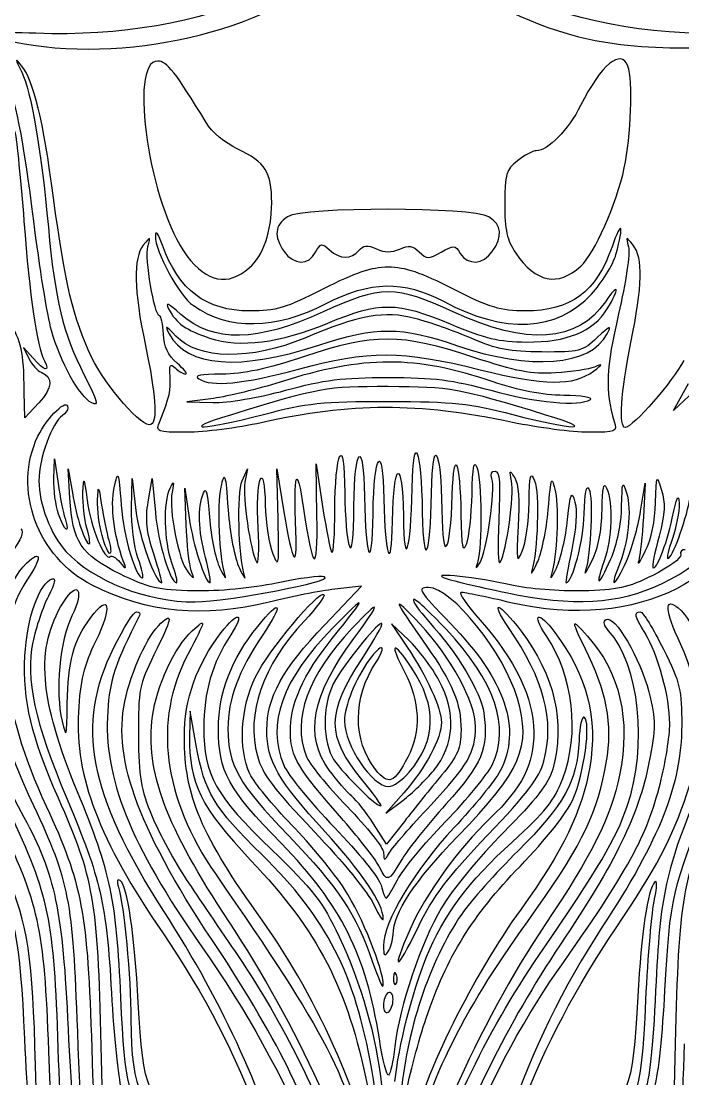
# Model space of a CAD drawing. Extents: x 0 to 150, y -1 to 211.
# Drawn here: x 54.9 to 91, y 29.1 to 86.7 of the extents above; entities that cross this region are included whole.
import ezdxf

# ---------------------------------------------------------------- set-up
doc = ezdxf.new("R2010")
doc.units = 0
doc.layers.get('0').update_dxf_attribs({"linetype": 'CONTINUOUS'})

msp = doc.modelspace()

# ---------------------------------------------------------------- linework, layer by layer
at = {"color": 7}
for points in [[(70.972201, 74.113578)], [(67.358951, 73.26304)], [(85.419705, 73.349353)], [(71.548588, 71.31658)], [(71.631937, 70.251841)], [(71.151231, 69.053922)], [(70.034412, 67.741633)], [(69.337224, 66.589767)], [(68.134381, 65.276389)], [(56.963421, 59.843614)], [(59.332699, 58.679654)], [(76.073579, 45.774496)], [(77.409844, 45.867312)], [(73.490103, 45.378595)], [(77.244607, 43.967421)], [(75.429782, 39.894237)], [(75.195546, 36.917675)], [(75.374516, 34.718326)], [(75.193787, 33.377029)], [(76.998595, 32.366733)], [(74.44898, 31.225363)], [(74.029247, 29.560922)]]:
    msp.add_lwpolyline(points, close=True, dxfattribs=at)
for points in [[(55.575946, 68.336946), (55.055574, 68.932258), (55.352405, 68.322)], [(91.336781, 66.286428), (90.477639, 65.492678), (91.30125, 66.967267)], [(55.88739, 65.898313), (55.128819, 65.086259), (55.097781, 66.480092)], [(65.404204, 66.151464), (63.948995, 65.958924), (65.368474, 65.924234)], [(56.705963, 61.761844), (56.73897, 62.846842), (56.934754, 61.514376)], [(57.581718, 60.706931), (57.490106, 62.317675), (57.714661, 60.994758)], [(66.974291, 61.656217), (67.268458, 62.317675), (67.121207, 61.574799)], [(68.929909, 59.559603), (68.861334, 62.317675), (69.244168, 59.963741)], [(71.046967, 59.755474), (71.001189, 62.582258), (71.354117, 60.246638)], [(60.941061, 60.168129), (60.975833, 61.788508), (61.179922, 60.042451)], [(61.852291, 60.517185), (62.068996, 61.788508), (62.237948, 59.936425)], [(63.924082, 59.274967), (63.85148, 61.259342), (64.078207, 59.646182)], [(88.683825, 59.993543), (88.927919, 61.523925), (88.837056, 59.671842)], [(71.474166, 53.810855), (73.473995, 55.907744), (72.018787, 55.742052)], [(76.050524, 52.967522), (75.1136, 53.851008), (75.960798, 52.593301)], [(64.467901, 47.223156), (64.129044, 49.088508), (64.105179, 47.729828)], [(75.77764, 44.645154), (74.796912, 43.532938), (75.71836, 44.224422)], [(75.810803, 43.086348), (74.841798, 41.846688), (74.136941, 42.954056)], [(60.22875, 22.2333), (59.476137, 23.688508), (59.294146, 30.832258)], [(90.57109, 30.958107), (90.407329, 23.940209), (89.510661, 22.119696)]]:
    msp.add_lwpolyline(points, dxfattribs=at)
for points in [[(93.710763, 86.03634), (84.246424, 85.787995), (76.3001, 89.576383), (75.319316, 94.804418)], [(74.32026, 94.164796), (72.848229, 89.155847), (64.927321, 85.700187), (55.730169, 86.054488)], [(54.424093, 85.605601), (60.465713, 84.325889), (68.306146, 86.122621), (72.078662, 89.651369)], [(77.82727, 89.606914), (79.348777, 88.183723), (82.54206, 86.578533), (85.247954, 85.876709)], [(55.730169, 86.054488), (53.64393, 86.134855), (52.363428, 86.080444), (52.18689, 85.903898)], [(85.247954, 85.876709), (88.477455, 85.039078), (93.690424, 85.048754), (96.823474, 85.898194)], [(87.997771, 84.256459), (87.617059, 85.248578), (86.534384, 84.352466), (85.418202, 82.121388)], [(54.948381, 84.28268), (54.577702, 84.748185), (54.578663, 84.708301), (54.9569, 83.928474)], [(56.687294, 77.089085), (56.116564, 81.383629), (55.61951, 83.439865), (54.948381, 84.28268)], [(62.365983, 84.542683), (60.739732, 84.542683), (61.931177, 76.581328), (63.954395, 73.928751)], [(65.007329, 81.182501), (63.342134, 83.930159), (62.860645, 84.542683), (62.365983, 84.542683)], [(87.797836, 78.72185), (88.157092, 80.389722), (88.271051, 83.544304), (87.997771, 84.256459)], [(54.9569, 83.928474), (55.483024, 82.84377), (56.014091, 79.747009), (56.406629, 75.474788)], [(55.614536, 75.811414), (55.076913, 80.182148), (54.529395, 82.958895), (54.135655, 83.311582)], [(85.418202, 82.121388), (84.747775, 80.781311), (83.639231, 79.647891), (82.998995, 79.647891)], [(66.705604, 79.748316), (66.0391, 80.068158), (65.309004, 80.684722), (65.007329, 81.182501)], [(54.585169, 80.706217), (54.689071, 80.196894), (54.910167, 77.994237), (55.076495, 75.811425)], [(68.579204, 76.810698), (68.579204, 78.496718), (68.255227, 79.004681), (66.705604, 79.748316)], [(82.998995, 79.647891), (82.819962, 79.647891), (82.35977, 79.401125), (81.976344, 79.099521)], [(81.976344, 79.099521), (81.345691, 78.603449), (81.279204, 78.380079), (81.279204, 76.757398)], [(85.419705, 73.349353), (86.173678, 74.038592), (87.372362, 76.746568), (87.797836, 78.72185)], [(58.7668, 68.403081), (57.74695, 70.56024), (57.315396, 72.362819), (56.687294, 77.089085)], [(67.358951, 73.26304), (68.12316, 73.923509), (68.579204, 75.249371), (68.579204, 76.810698)], [(81.279204, 76.757398), (81.279204, 75.328346), (81.401856, 74.781643), (81.882459, 74.068477)], [(80.419308, 76.044216), (79.548598, 76.596044), (70.293333, 76.601574), (69.439099, 76.050778)], [(55.076495, 75.811425), (55.390214, 71.694342), (55.78471, 69.001801), (56.190997, 68.204654)], [(56.573481, 69.858289), (56.35036, 70.658654), (55.918836, 73.33756), (55.614536, 75.811414)], [(69.439099, 76.050778), (68.741877, 75.601219), (68.681031, 74.970902), (69.255664, 74.1505)], [(80.602743, 74.150498), (81.177593, 74.971212), (81.116453, 75.602388), (80.419308, 76.044216)], [(87.343059, 73.997794), (87.800886, 75.646608), (87.65368, 75.932305), (87.12898, 74.413279)], [(56.406629, 75.474788), (56.772479, 71.493039), (57.202993, 69.722968), (58.366676, 67.415984)], [(61.830987, 74.431133), (61.987763, 75.002162), (61.981167, 75.004089), (61.581445, 74.504074)], [(62.240816, 75.003485), (62.222613, 74.151522), (63.522828, 71.767282), (64.312157, 71.20523)], [(62.623994, 74.503814), (62.398947, 75.135552), (62.247851, 75.332587), (62.240816, 75.003485)], [(88.276962, 74.504084), (87.87829, 75.002787), (87.871176, 75.000289), (88.031603, 74.417973)], [(61.581445, 74.504074), (61.024458, 73.807336), (61.061362, 72.044962), (61.695891, 69.038555)], [(62.462066, 70.650854), (62.185973, 70.652971), (61.6595, 73.806532), (61.830987, 74.431133)], [(67.392756, 70.916641), (65.007934, 70.916641), (63.496981, 72.053217), (62.623994, 74.503814)], [(70.972201, 74.113591), (71.243158, 74.619879), (71.304798, 74.63064), (71.729949, 74.245883)], [(73.329398, 74.209106), (73.578548, 74.509315), (73.783862, 74.528556), (74.287838, 74.298929)], [(75.55561, 74.292103), (76.054765, 74.519533), (76.271602, 74.487926), (76.623018, 74.136509)], [(77.807502, 74.122195), (78.504468, 74.5222), (78.570251, 74.518038), (78.859002, 74.055676)], [(87.12898, 74.413279), (86.276154, 71.944323), (84.882056, 70.916641), (82.385628, 70.916641)], [(88.031603, 74.417973), (88.122469, 74.088136), (87.876279, 72.439892), (87.484514, 70.755208)], [(88.15837, 69.196842), (88.793936, 72.285741), (88.828099, 73.814662), (88.276962, 74.504084)], [(63.954395, 73.928751), (65.068939, 72.46751), (66.18578, 72.249128), (67.358951, 73.26304)], [(69.255664, 74.1505), (69.773633, 73.410998), (70.58683, 73.393506), (70.972201, 74.113578)], [(71.729949, 74.245883), (72.306278, 73.724312), (72.915431, 73.710305), (73.329398, 74.209106)], [(74.287838, 74.298929), (74.749131, 74.088749), (75.105075, 74.086834), (75.55561, 74.292103)], [(76.623018, 74.136509), (77.030321, 73.729207), (77.120837, 73.728112), (77.807502, 74.122195)], [(78.859002, 74.055676), (79.275501, 73.388754), (80.100625, 73.433623), (80.602743, 74.150498)], [(81.882459, 74.068477), (82.959464, 72.470309), (84.18545, 72.221064), (85.419705, 73.349353)], [(86.001199, 71.829388), (86.583467, 72.461072), (87.187304, 73.436856), (87.343059, 73.997794)], [(74.929204, 73.297891), (74.000595, 73.297891), (73.142057, 73.010546), (71.37183, 72.107266)], [(78.486577, 72.107266), (76.71635, 73.010546), (75.857812, 73.297891), (74.929204, 73.297891)], [(71.37183, 72.107266), (69.34658, 71.073859), (68.82116, 70.916641), (67.392756, 70.916641)], [(78.476806, 70.860603), (75.343295, 72.312218), (74.522269, 72.313615), (71.394119, 70.872641)], [(71.548588, 71.31658), (73.944086, 72.559577), (75.774648, 72.595793), (77.935058, 71.442932)], [(82.385628, 70.916641), (81.052067, 70.916641), (80.473992, 71.093163), (78.486577, 72.107266)], [(86.865701, 71.027756), (87.569379, 72.181707), (87.48654, 72.500318), (86.764035, 71.418789)], [(77.935058, 71.442932), (81.290112, 69.652573), (84.119643, 69.788138), (86.001199, 71.829388)], [(63.634258, 70.731245), (62.930712, 71.348724), (62.749176, 71.428875), (62.96401, 71.027166)], [(62.96401, 71.027166), (63.390005, 70.230616), (63.91711, 69.855514), (65.197381, 69.437837)], [(64.312157, 71.20523), (66.202568, 69.859139), (68.817352, 69.899374), (71.548588, 71.31658)], [(76.38437, 70.508654), (74.7244, 70.94102), (73.377041, 70.701276), (70.381717, 69.44056)], [(71.631937, 70.251849), (74.484725, 71.432764), (75.395037, 71.426985), (78.299543, 70.209508)], [(86.764035, 71.418789), (85.283479, 69.202535), (82.465672, 69.012742), (78.476806, 70.860603)], [(82.469829, 69.221866), (84.666431, 69.202975), (86.11612, 69.798531), (86.865701, 71.027756)], [(55.097781, 66.480092), (55.045255, 68.83881), (54.975929, 69.158115), (54.247251, 70.397566)], [(62.677522, 69.658667), (62.649227, 70.203716), (62.552273, 70.650201), (62.462066, 70.650854)], [(71.394119, 70.872641), (67.782554, 69.208994), (65.417782, 69.165904), (63.634258, 70.731245)], [(79.493224, 69.410075), (78.583695, 69.80583), (77.18471, 70.300191), (76.38437, 70.508654)], [(87.484514, 70.755208), (86.799097, 67.807755), (86.747784, 66.545891), (87.246312, 64.897362)], [(58.771007, 65.899496), (58.087368, 66.265367), (57.058282, 68.119241), (56.573481, 69.858289)], [(63.354236, 69.544951), (62.78535, 70.148381), (62.730907, 70.166571), (62.992167, 69.665927)], [(65.197381, 69.437837), (66.859647, 68.895539), (69.013766, 69.168047), (71.631937, 70.251841)], [(71.151231, 69.053922), (74.284774, 70.087048), (75.617776, 70.081248), (78.707176, 69.021047)], [(78.299543, 70.209508), (80.194012, 69.415409), (80.95628, 69.234881), (82.469829, 69.221866)], [(86.861904, 69.662601), (87.115523, 70.152585), (87.022141, 70.117758), (86.322509, 69.461425)], [(63.419879, 68.072352), (62.932548, 68.492251), (62.713806, 68.959672), (62.677522, 69.658667)], [(62.992167, 69.665927), (63.934602, 67.859968), (66.863529, 67.640274), (71.151231, 69.053922)], [(70.381717, 69.44056), (67.458601, 68.21024), (64.572123, 68.253115), (63.354236, 69.544951)], [(79.550869, 68.398776), (75.624526, 69.7001), (74.139891, 69.705956), (70.361188, 68.435024)], [(78.707176, 69.021047), (82.671703, 67.660528), (85.959503, 67.919187), (86.861904, 69.662601)], [(83.311653, 68.679097), (81.554243, 68.688357), (80.835743, 68.825914), (79.493224, 69.410075)], [(86.322509, 69.461425), (85.521985, 68.710442), (85.359764, 68.668291), (83.311653, 68.679097)], [(87.857581, 64.566633), (87.475764, 64.566633), (87.600385, 66.484997), (88.15837, 69.196842)], [(61.695891, 69.038555), (62.263396, 66.349708), (62.362281, 64.944683), (61.999786, 64.720647)], [(70.034412, 67.741633), (73.857638, 68.780239), (75.67131, 68.77504), (79.938078, 67.713244)], [(55.352405, 68.322), (55.515661, 67.98636), (55.810835, 67.64973), (56.008347, 67.573938)], [(56.190997, 68.204654), (56.52081, 67.557552), (56.196182, 67.627376), (55.575946, 68.336946)], [(61.999786, 64.720647), (61.577911, 64.459914), (59.52617, 66.796888), (58.7668, 68.403081)], [(63.038628, 67.344748), (62.989875, 67.986862), (63.043284, 68.075315), (63.318157, 67.807769)], [(63.884373, 67.477039), (64.008905, 67.477039), (63.799884, 67.74493), (63.419879, 68.072352)], [(70.361188, 68.435024), (68.31203, 67.745808), (67.050142, 67.475912), (65.863272, 67.472999)], [(80.655435, 67.04725), (76.398858, 68.496066), (73.615505, 68.493603), (69.03734, 67.036958)], [(84.048785, 67.537764), (82.746289, 67.455531), (81.919027, 67.61389), (79.550869, 68.398776)], [(86.125497, 67.639253), (86.635976, 68.021073), (86.641617, 68.046158), (86.173995, 67.854928)], [(91.039744, 68.213854), (90.472112, 67.101217), (88.260716, 64.566633), (87.857581, 64.566633)], [(56.008347, 67.573938), (56.687958, 67.313146), (56.64432, 66.70861), (55.88739, 65.898313)], [(63.318157, 67.807769), (63.505046, 67.625868), (63.759842, 67.477039), (63.884373, 67.477039)], [(65.863272, 67.472999), (64.700515, 67.470142), (64.330723, 67.393243), (64.610454, 67.212467)], [(64.610454, 67.212467), (65.309427, 66.760757), (67.048113, 66.930384), (70.034412, 67.741633)], [(79.938078, 67.713244), (83.471581, 66.833922), (85.023976, 66.815359), (86.125497, 67.639253)], [(86.173995, 67.854928), (85.882954, 67.735908), (84.926609, 67.593184), (84.048785, 67.537764)], [(58.366676, 67.415984), (59.090475, 65.981064), (59.169014, 65.686488), (58.771007, 65.899496)], [(62.477933, 64.897352), (63.020313, 66.257522), (63.096069, 66.588193), (63.038628, 67.344748)], [(69.03734, 67.036958), (67.839479, 66.655834), (66.204568, 66.257363), (65.404204, 66.151464)], [(69.337224, 66.589775), (71.408269, 67.158642), (72.457286, 67.29), (74.929204, 67.29)], [(74.929204, 67.29), (77.401121, 67.29), (78.450138, 67.158642), (80.521183, 66.589775)], [(84.49387, 66.313026), (83.340728, 66.330462), (82.017986, 66.583475), (80.655435, 67.04725)], [(65.368474, 65.924234), (66.189106, 65.904179), (67.863437, 66.184952), (69.337224, 66.589767)], [(74.929204, 66.789805), (71.540206, 66.797267), (71.218822, 66.73946), (66.330245, 65.242951)], [(83.528162, 65.242951), (78.780238, 66.696402), (78.302329, 66.782373), (74.929204, 66.789805)], [(80.521183, 66.589775), (82.996918, 65.909748), (85.329038, 65.695893), (85.949078, 66.092038)], [(85.949078, 66.092038), (86.116417, 66.198951), (85.461573, 66.298395), (84.49387, 66.313026)], [(55.837323, 64.080901), (56.354199, 65.146444), (57.466704, 66.212892), (57.466704, 65.642823)], [(81.695499, 64.840488), (76.486853, 65.928184), (72.954023, 65.923562), (68.011286, 64.822575)], [(68.134381, 65.276389), (70.508429, 65.901901), (71.314926, 65.985461), (74.929204, 65.980408)], [(74.929204, 65.980408), (78.506905, 65.975407), (79.374003, 65.88483), (81.724026, 65.270653)], [(57.174569, 65.211066), (56.621921, 64.86951), (55.890824, 62.845011), (55.890824, 61.656217)], [(57.466704, 65.642823), (57.466704, 65.504658), (57.335243, 65.310366), (57.174569, 65.211066)], [(66.330245, 65.242951), (63.471203, 64.367727), (64.777575, 64.39194), (68.134381, 65.276389)], [(81.724026, 65.270653), (85.090159, 64.390913), (86.37596, 64.37117), (83.528162, 65.242951)], [(63.95747, 64.302039), (62.283012, 64.302039), (62.24642, 64.316777), (62.477933, 64.897352)], [(68.011286, 64.822575), (66.725993, 64.53628), (64.901776, 64.302039), (63.95747, 64.302039)], [(85.850127, 64.30205), (84.983209, 64.30205), (83.113626, 64.544347), (81.695499, 64.840488)], [(87.246312, 64.897362), (87.418952, 64.326474), (87.361668, 64.30205), (85.850127, 64.30205)], [(58.801582, 55.961613), (55.808007, 57.478573), (54.445276, 61.21118), (55.837323, 64.080901)], [(73.058523, 60.267154), (73.081039, 63.550184), (73.591409, 64.016575), (73.63759, 60.796321)], [(76.239412, 61.259342), (76.306651, 64.468018), (76.729333, 63.450698), (76.789063, 59.936425)], [(77.288131, 60.994758), (77.329594, 64.239918), (77.824515, 63.427602), (77.852339, 60.068717)], [(74.104151, 59.870279), (74.140462, 63.16971), (74.647293, 63.849523), (74.695923, 60.664029)], [(78.422444, 60.889496), (78.500666, 63.584828), (78.849233, 62.786149), (78.896128, 59.804133)], [(72.022838, 60.090764), (72.024954, 61.461086), (72.142305, 62.760852), (72.28337, 62.979133)], [(72.28337, 62.979133), (72.460109, 63.252617), (72.546893, 62.635659), (72.562498, 60.994758)], [(75.162484, 59.457788), (75.20472, 62.738804), (75.713087, 62.992923), (75.754256, 59.753603)], [(69.896643, 58.878092), (69.77625, 62.189984), (69.943385, 62.689243), (70.316209, 60.131412)], [(79.496986, 60.929361), (79.528241, 62.395306), (79.606159, 62.821251), (79.764699, 62.392822)], [(79.764699, 62.392822), (80.022544, 61.696055), (80.05899, 58.040876), (79.815716, 57.276571)], [(56.963421, 59.843614), (56.803663, 60.301894), (56.687807, 61.165097), (56.705963, 61.761844)], [(58.295146, 60.993012), (58.326279, 61.944422), (58.34915, 61.903917), (58.518229, 60.597883)], [(59.99648, 61.26738), (60.215492, 62.270897), (60.23243, 62.229294), (60.376797, 60.3333)], [(65.821534, 61.300183), (66.021373, 62.219694), (66.058383, 62.101108), (66.205883, 60.068717)], [(67.839701, 59.093785), (67.775257, 60.321603), (67.825996, 61.509188), (67.952429, 61.732861)], [(67.952429, 61.732861), (68.102747, 61.998767), (68.199386, 61.520033), (68.231607, 60.349855)], [(79.933125, 57.195265), (80.295665, 57.754245), (80.792637, 61.237339), (80.586501, 61.774525)], [(80.586501, 61.774525), (80.49618, 62.009896), (80.569038, 62.185383), (80.757104, 62.185383)], [(80.757104, 62.185383), (81.005257, 62.185383), (81.053921, 61.532341), (80.956515, 59.509504)], [(81.652393, 61.637987), (81.525351, 62.246044), (81.543406, 62.265319), (81.823711, 61.820893)], [(81.823711, 61.820893), (82.027694, 61.497475), (82.094692, 60.574148), (82.0157, 59.17506)], [(82.606957, 60.465592), (82.630769, 62.001741), (82.681977, 62.204841), (82.907174, 61.656217)], [(83.65141, 60.068717), (83.809623, 61.933521), (83.83298, 61.991727), (84.039062, 61.034665)], [(89.501358, 60.465592), (89.534222, 62.002331), (89.544501, 62.0243), (89.822787, 61.15264)], [(55.890824, 61.656217), (55.890824, 60.39726), (56.537701, 58.709732), (57.366257, 57.807206)], [(56.934754, 61.514376), (57.042434, 60.78152), (57.214196, 59.918317), (57.316449, 59.596147)], [(59.091031, 60.597883), (59.12262, 61.461422), (59.137547, 61.443563), (59.312172, 60.3333)], [(60.491762, 57.290592), (59.982502, 58.685859), (59.782882, 60.288667), (59.99648, 61.26738)], [(63.143508, 57.191566), (62.713391, 58.41065), (62.664258, 60.452304), (63.045615, 61.259342)], [(63.045615, 61.259342), (63.249492, 61.690787), (63.268701, 61.650727), (63.149633, 61.042426)], [(64.857262, 60.994758), (65.001709, 61.359415), (65.105087, 60.948139), (65.189788, 59.671842)], [(66.042506, 56.496842), (65.729795, 57.510709), (65.601945, 60.289795), (65.821534, 61.300183)], [(67.094526, 56.496842), (66.760857, 57.538371), (66.6803, 60.99515), (66.974291, 61.656217)], [(67.121207, 61.574799), (66.971354, 60.818795), (67.408692, 57.840936), (67.762398, 57.208896)], [(75.754256, 59.753603), (75.793716, 56.648943), (76.167083, 57.807728), (76.239412, 61.259342)], [(81.04001, 57.213063), (81.381788, 57.823788), (81.807143, 60.897302), (81.652393, 61.637987)], [(94.50837, 61.562636), (94.50837, 56.468462), (88.47409, 53.400386), (81.619831, 55.009576)], [(82.907174, 61.656217), (83.17733, 60.998063), (83.081574, 57.770572), (82.761955, 56.761425)], [(84.709407, 59.53955), (84.861434, 61.029482), (84.914163, 61.157403), (85.103914, 60.496635)], [(85.610885, 59.848618), (85.63266, 60.980463), (85.726114, 61.468672), (85.87159, 61.21056)], [(85.87159, 61.21056), (86.112694, 60.782782), (85.978529, 57.649171), (85.681103, 56.761425)], [(86.582528, 60.068717), (86.600493, 61.279397), (86.675378, 61.631859), (86.835454, 61.259342)], [(86.835454, 61.259342), (87.1846, 60.446835), (87.11856, 58.466146), (86.703469, 57.30072)], [(87.651945, 60.250057), (87.672106, 61.61487), (87.702858, 61.698923), (87.924291, 60.994758)], [(89.822787, 61.15264), (90.046921, 60.450595), (90.017322, 59.896756), (89.688448, 58.639099)], [(89.823576, 56.041184), (92.552935, 57.327713), (93.967583, 59.244526), (93.967583, 61.656217)], [(60.302897, 56.580741), (58.200033, 57.616053), (57.715743, 58.350393), (57.581718, 60.706931)], [(57.714661, 60.994758), (57.943769, 59.645005), (58.415576, 58.216633), (58.63231, 58.216633)], [(58.506566, 59.074783), (58.371206, 59.546765), (58.276064, 60.409968), (58.295146, 60.993012)], [(58.518229, 60.597883), (58.706454, 59.143963), (59.486512, 57.237828), (59.775156, 57.526476)], [(59.332699, 58.679654), (59.181151, 59.225357), (59.072399, 60.08856), (59.091031, 60.597883)], [(63.149633, 61.042426), (62.960964, 60.078543), (63.506869, 57.304212), (64.004079, 56.700058)], [(64.96857, 57.480544), (64.574031, 59.001533), (64.536542, 60.185112), (64.857262, 60.994758)], [(72.562498, 60.994758), (72.57496, 59.685071), (72.687471, 58.375383), (72.812537, 58.084342)], [(73.63759, 60.796321), (73.68753, 57.314068), (74.06771, 56.559474), (74.104151, 59.870279)], [(74.695923, 60.664029), (74.744207, 57.501417), (75.124638, 56.517852), (75.162484, 59.457788)], [(76.789063, 59.936425), (76.844723, 56.661738), (77.243575, 57.507555), (77.288131, 60.994758)], [(77.852339, 60.068717), (77.877871, 56.987858), (78.328023, 57.635955), (78.422444, 60.889496)], [(79.192197, 58.208381), (79.335585, 58.567643), (79.47274, 59.792087), (79.496986, 60.929361)], [(84.039062, 61.034665), (84.254306, 60.035048), (84.130232, 57.540083), (83.813399, 56.496842)], [(87.924291, 60.994758), (88.210909, 60.083298), (88.007447, 58.213511), (87.485233, 56.959862)], [(90.167984, 57.422883), (90.398947, 57.422883), (91.121323, 59.35386), (91.355746, 60.597883)], [(90.407413, 59.627762), (90.65483, 60.765788), (90.768498, 61.009284), (90.783169, 60.432712)], [(59.312172, 60.3333), (59.415167, 59.678456), (59.59076, 58.815253), (59.702377, 58.415071)], [(60.376797, 60.3333), (60.509764, 58.586992), (61.162544, 56.36455), (61.542507, 56.36455)], [(61.291425, 57.456149), (61.0796, 58.056529), (60.921934, 59.276919), (60.941061, 60.168129)], [(61.179922, 60.042451), (61.345887, 58.622531), (62.245417, 56.099967), (62.585785, 56.099967)], [(62.151308, 57.672915), (61.75062, 58.895017), (61.683924, 59.52943), (61.852291, 60.517185)], [(66.205883, 60.068717), (66.296064, 58.826101), (66.569331, 57.405381), (66.816576, 56.893717)], [(68.231607, 60.349855), (68.258711, 59.365528), (68.442345, 58.164479), (68.639685, 57.680852)], [(70.316209, 60.131412), (70.826701, 56.629083), (71.099873, 56.48855), (71.046967, 59.755474)], [(71.354117, 60.246638), (71.548225, 58.962047), (71.777185, 57.840875), (71.862916, 57.755144)], [(71.862916, 57.755144), (71.948643, 57.669414), (72.02061, 58.720445), (72.022838, 60.090764)], [(72.812537, 58.084342), (72.960235, 57.740629), (73.046444, 58.50563), (73.058523, 60.267154)], [(82.236307, 57.819758), (82.424378, 58.256321), (82.591169, 59.446946), (82.606957, 60.465592)], [(83.038704, 57.1583), (83.283097, 57.667623), (83.558814, 58.97731), (83.65141, 60.068717)], [(85.103914, 60.496635), (85.243149, 60.011778), (85.180821, 59.072018), (84.932816, 57.916948)], [(86.030403, 57.290592), (86.380455, 57.994119), (86.565555, 58.925486), (86.582528, 60.068717)], [(87.06399, 57.397735), (87.409131, 58.200036), (87.638059, 59.310619), (87.651945, 60.250057)], [(87.917052, 57.281564), (88.204524, 57.931442), (88.54957, 59.151832), (88.683825, 59.993543)], [(88.94082, 57.819758), (89.270676, 58.482701), (89.480094, 59.471179), (89.501358, 60.465592)], [(90.783169, 60.432712), (90.794732, 59.978065), (90.630891, 59.114862), (90.419066, 58.514483)], [(57.316449, 59.596147), (57.605398, 58.685748), (57.289978, 58.906852), (56.963421, 59.843614)], [(62.237948, 59.936425), (62.389544, 58.274609), (63.045171, 56.099967), (63.39459, 56.099967)], [(64.078207, 59.646182), (64.28405, 58.181618), (64.954086, 56.099967), (65.219654, 56.099967)], [(65.189788, 59.671842), (65.257389, 58.653196), (65.51363, 57.40304), (65.759208, 56.893717)], [(68.639685, 57.680852), (68.970369, 56.870436), (68.993112, 57.017653), (68.929909, 59.559603)], [(69.244168, 59.963741), (69.701733, 57.150323), (69.97604, 56.693903), (69.896643, 58.878092)], [(78.896128, 59.804133), (78.923917, 58.036989), (78.987348, 57.695116), (79.192197, 58.208381)], [(80.956515, 59.509504), (80.885646, 58.03777), (80.923217, 57.004371), (81.04001, 57.213063)], [(84.093307, 56.893717), (84.335649, 57.40304), (84.612893, 58.593665), (84.709407, 59.53955)], [(84.627191, 56.099967), (84.978526, 56.099967), (85.583085, 58.403818), (85.610885, 59.848618)], [(88.837056, 59.671842), (88.787081, 58.653196), (88.671501, 57.581633), (88.580211, 57.290592)], [(89.352522, 56.937201), (89.543498, 56.739745), (90.073327, 58.091107), (90.407413, 59.627762)], [(54.902293, 59.034794), (55.078683, 58.858404), (54.927217, 58.455991), (54.447879, 57.827553)], [(58.63231, 58.216633), (58.698514, 58.216633), (58.64194, 58.602801), (58.506566, 59.074783)], [(64.192875, 56.761425), (64.08497, 57.052467), (63.964013, 58.18356), (63.924082, 59.274967)], [(67.762398, 57.208896), (67.869358, 57.017767), (67.904146, 57.865968), (67.839701, 59.093785)], [(82.0157, 59.17506), (81.906737, 57.245186), (81.929237, 57.106963), (82.236307, 57.819758)], [(59.756781, 57.687467), (59.675085, 57.687467), (59.484249, 58.133951), (59.332699, 58.679654)], [(59.702377, 58.415071), (59.813994, 58.014889), (59.838476, 57.687467), (59.756781, 57.687467)], [(89.688448, 58.639099), (89.456448, 57.751898), (89.305281, 56.986046), (89.352522, 56.937201)], [(90.419066, 58.514483), (90.20724, 57.914103), (90.094252, 57.422883), (90.167984, 57.422883)], [(55.220449, 57.16084), (56.061581, 57.951045), (56.068579, 57.460859), (55.233731, 56.230639)], [(57.366257, 57.807206), (58.849919, 56.191092), (61.810887, 55.033556), (64.403668, 55.056058)], [(62.585785, 56.099967), (62.630468, 56.099967), (62.434954, 56.807793), (62.151308, 57.672915)], [(84.932816, 57.916948), (84.71825, 56.917609), (84.580719, 56.099967), (84.627191, 56.099967)], [(88.580211, 57.290592), (88.488922, 56.99955), (88.651194, 57.237675), (88.94082, 57.819758)], [(91.113303, 57.885904), (90.943298, 57.922284), (90.833969, 57.803222), (90.870349, 57.621321)], [(53.497954, 51.780006), (53.497954, 54.002781), (54.202886, 56.20489), (55.220449, 57.16084)], [(59.775156, 57.526476), (59.859177, 57.610497), (60.098244, 57.472733), (60.306413, 57.220334)], [(60.306413, 57.220334), (60.658224, 56.79377), (60.671289, 56.798723), (60.491762, 57.290592)], [(61.542507, 56.36455), (61.616238, 56.36455), (61.50325, 56.85577), (61.291425, 57.456149)], [(63.39459, 56.099967), (63.468321, 56.099967), (63.355334, 56.591187), (63.143508, 57.191566)], [(65.219654, 56.099967), (65.278521, 56.099967), (65.165536, 56.721227), (64.96857, 57.480544)], [(79.815716, 57.276571), (79.674953, 56.834331), (79.691569, 56.822824), (79.933125, 57.195265)], [(82.761955, 56.761425), (82.669774, 56.470383), (82.794311, 56.648977), (83.038704, 57.1583)], [(85.681103, 56.761425), (85.583593, 56.470383), (85.740777, 56.708508), (86.030403, 57.290592)], [(86.703469, 57.30072), (86.165851, 55.791288), (86.400024, 55.854301), (87.06399, 57.397735)], [(87.485233, 56.959862), (86.939639, 55.650085), (87.32107, 55.934248), (87.917052, 57.281564)], [(90.870349, 57.621321), (90.90673, 57.43942), (90.22212, 56.933439), (89.348995, 56.496921)], [(64.340179, 55.654734), (62.376934, 55.696842), (61.855136, 55.816524), (60.302897, 56.580741)], [(64.004079, 56.700058), (64.365645, 56.260722), (64.377131, 56.264455), (64.192875, 56.761425)], [(65.759208, 56.893717), (66.004789, 56.384394), (66.132273, 56.2058), (66.042506, 56.496842)], [(66.816576, 56.893717), (67.062689, 56.384394), (67.187765, 56.2058), (67.094526, 56.496842)], [(81.676079, 55.965606), (79.798643, 56.396096), (77.192555, 56.680386), (77.971912, 56.369683)], [(83.813399, 56.496842), (83.725007, 56.2058), (83.850967, 56.384394), (84.093307, 56.893717)], [(55.233731, 56.230639), (53.415536, 53.551381), (53.776586, 49.343194), (56.289866, 43.92091)], [(55.130655, 52.107237), (55.229551, 54.146365), (55.917103, 56.09186), (56.615576, 56.308966)], [(56.615576, 56.308966), (56.8379, 56.378073), (56.767553, 56.054723), (56.411752, 55.372106)], [(57.216471, 55.010812), (58.006774, 56.297163), (58.392647, 55.707587), (57.68997, 54.287351)], [(68.446912, 55.047536), (64.87609, 54.155414), (61.788514, 54.448019), (58.801582, 55.961613)], [(68.843787, 56.080091), (67.506667, 55.798442), (65.680683, 55.625981), (64.340179, 55.654734)], [(64.403668, 55.056058), (66.218708, 55.071801), (72.049643, 56.197016), (71.458487, 56.417435)], [(71.458487, 56.417435), (71.257329, 56.492442), (70.080714, 56.340634), (68.843787, 56.080091)], [(77.971912, 56.369683), (78.262954, 56.253653), (79.782014, 55.890268), (81.347604, 55.562159)], [(81.347604, 55.562159), (85.035861, 54.789189), (87.457873, 54.926069), (89.823576, 56.041184)], [(85.512537, 55.652424), (84.27561, 55.624471), (82.549204, 55.765401), (81.676079, 55.965606)], [(89.348995, 56.496921), (88.001435, 55.823207), (87.42158, 55.695567), (85.512537, 55.652424)], [(56.411752, 55.372106), (56.112926, 54.798793), (55.729002, 53.664988), (55.558589, 52.85254)], [(58.724403, 54.204119), (59.748629, 55.58278), (59.906315, 54.825601), (58.990794, 52.924967)], [(67.698604, 50.962375), (68.40098, 52.396813), (71.162712, 55.721319), (71.429951, 55.454082)], [(72.018787, 55.742052), (71.218422, 55.650918), (69.611079, 55.338387), (68.446912, 55.047536)], [(71.429951, 55.454082), (71.506792, 55.377241), (71.025888, 54.733034), (70.361276, 54.022511)], [(71.883807, 53.060894), (73.831929, 55.484755), (73.83418, 55.601248), (71.894655, 53.622702)], [(76.655237, 53.851008), (75.072481, 55.507448), (75.109821, 55.380252), (76.99905, 52.679894)], [(77.118879, 55.835383), (76.481744, 55.835383), (76.576529, 55.681457), (78.322363, 53.88097)], [(81.971483, 49.793803), (81.229147, 52.308876), (78.396655, 55.835383), (77.118879, 55.835383)], [(78.910185, 55.5708), (78.734658, 55.5708), (79.201365, 54.886191), (79.947312, 54.049446)], [(81.619831, 55.009576), (80.305053, 55.31825), (79.085713, 55.5708), (78.910185, 55.5708)], [(90.855657, 52.765717), (90.006353, 54.580639), (89.958884, 55.367767), (90.737571, 54.723752)], [(57.994706, 44.707694), (55.892115, 49.810482), (55.687315, 52.521845), (57.216471, 55.010812)], [(67.817966, 53.719587), (69.083904, 55.294877), (69.26008, 54.99726), (68.092569, 53.255696)], [(73.057491, 53.057258), (74.590524, 55.128552), (74.561615, 55.30805), (72.967604, 53.615394)], [(76.310321, 55.188027), (76.237494, 55.115203), (76.607599, 54.580007), (77.13277, 53.998701)], [(78.100219, 53.548576), (77.1886, 54.5231), (76.383145, 55.260854), (76.310321, 55.188027)], [(81.494868, 53.652571), (80.425475, 55.213758), (80.949681, 55.066565), (82.173278, 53.462079)], [(57.68997, 54.287351), (57.036793, 52.967165), (56.77181, 50.129226), (57.155133, 48.559342)], [(57.440126, 49.512048), (57.470307, 51.795677), (57.782497, 52.936262), (58.724403, 54.204119)], [(61.378669, 54.314029), (60.052117, 51.704647), (59.750986, 50.800304), (59.641719, 49.097692)], [(59.973012, 52.565625), (60.502213, 53.636389), (61.057674, 54.512467), (61.207372, 54.512467)], [(61.207372, 54.512467), (61.357071, 54.512467), (61.434155, 54.42317), (61.378669, 54.314029)], [(62.541994, 53.894635), (63.221177, 54.509286), (63.145689, 54.165386), (62.163058, 52.168319)], [(65.832127, 53.386067), (66.740394, 54.576869), (67.147898, 54.473139), (66.344289, 53.255696)], [(83.542574, 53.215228), (82.718301, 54.460786), (83.103424, 54.602025), (84.013643, 53.387987)], [(85.857884, 52.103218), (84.854066, 54.180187), (84.850915, 54.228889), (85.787616, 53.18955)], [(86.801762, 54.094769), (87.257998, 54.376738), (88.686312, 51.956634), (89.133749, 50.143492)], [(88.9269, 53.35307), (88.361062, 54.279369), (88.310035, 54.512467), (88.673083, 54.512467)], [(88.673083, 54.512467), (88.810656, 54.512467), (89.376202, 53.595908), (89.929854, 52.475667)], [(90.737571, 54.723752), (91.681602, 53.942993), (92.385491, 51.804321), (92.418109, 49.617675)], [(60.573573, 49.619855), (60.924689, 51.293813), (61.822446, 53.243454), (62.541994, 53.894635)], [(64.244127, 53.468759), (65.039068, 54.199668), (65.026207, 54.131361), (64.002042, 52.183303)], [(65.678309, 48.162467), (65.673388, 50.105336), (66.372378, 51.920743), (67.817966, 53.719587)], [(70.361276, 54.022511), (68.08729, 51.591435), (67.162529, 48.932126), (67.799717, 46.65631)], [(68.31462, 48.068391), (68.31462, 49.850127), (69.157104, 51.381335), (71.474166, 53.810855)], [(74.588579, 53.882946), (74.444884, 54.026641), (72.802094, 52.032027), (72.055672, 50.807586)], [(73.507518, 51.957999), (74.164687, 52.954134), (74.651166, 53.820362), (74.588579, 53.882946)], [(79.691495, 48.245837), (79.69123, 49.571304), (78.312296, 52.116805), (76.655237, 53.851008)], [(77.13277, 53.998701), (78.714269, 52.248173), (79.991786, 50.125299), (80.143236, 48.996158)], [(78.322363, 53.88097), (81.323341, 50.786049), (82.223681, 48.107134), (81.025876, 45.836821)], [(79.947312, 54.049446), (81.832603, 51.934676), (82.866704, 49.783841), (82.866704, 47.977375)], [(83.411155, 46.36298), (84.012389, 48.587647), (83.419569, 50.84273), (81.494868, 53.652571)], [(86.940403, 53.484346), (86.690705, 53.760259), (86.637752, 53.993404), (86.801762, 54.094769)], [(62.081878, 48.822901), (62.286436, 50.433465), (63.291421, 52.592795), (64.244127, 53.468759)], [(63.819289, 47.691098), (63.822067, 49.755089), (64.477839, 51.610501), (65.832127, 53.386067)], [(66.344289, 53.255696), (65.341108, 51.735905), (64.87446, 50.122309), (64.880847, 48.195346)], [(68.092569, 53.255696), (66.748348, 51.250532), (66.197954, 49.766903), (66.197954, 48.148613)], [(71.894655, 53.622702), (69.143782, 50.816465), (68.288784, 48.415422), (69.234434, 46.152162)], [(69.596058, 47.943765), (69.56556, 49.463312), (70.284123, 51.070563), (71.883807, 53.060894)], [(72.967604, 53.615394), (70.536231, 51.033556), (69.682939, 48.675748), (70.449845, 46.658337)], [(71.710092, 45.887061), (70.343115, 47.768722), (70.751414, 49.941499), (73.057491, 53.057258)], [(80.589969, 46.15693), (81.584472, 48.252687), (80.757445, 50.707994), (78.100219, 53.548576)], [(82.173278, 53.462079), (83.999395, 51.067512), (84.597936, 48.453146), (83.897565, 45.930542)], [(84.44384, 45.417372), (85.38111, 47.922458), (85.028984, 50.969111), (83.542574, 53.215228)], [(84.013643, 53.387987), (85.767071, 51.049285), (86.369337, 48.723185), (85.914659, 46.0458)], [(85.787616, 53.18955), (87.562923, 51.219719), (88.162093, 48.621656), (87.534845, 45.613368)], [(87.953744, 43.909213), (89.090024, 47.195653), (88.621021, 51.627283), (86.940403, 53.484346)], [(90.275045, 48.421351), (90.275045, 49.866211), (89.641791, 52.182755), (88.9269, 53.35307)], [(55.558589, 52.85254), (55.143516, 50.873668), (55.66056, 48.513212), (57.431152, 44.30377)], [(62.698844, 38.198793), (58.600144, 44.577661), (57.885835, 48.34251), (59.973012, 52.565625)], [(58.990794, 52.924967), (58.32897, 51.55102), (58.139184, 50.770401), (58.047038, 49.043159)], [(74.266854, 51.7701), (74.897972, 52.733308), (74.567854, 52.845449), (73.892653, 51.897214)], [(76.214698, 51.443252), (75.178097, 53.008231), (74.959617, 52.86421), (75.844797, 51.199418)], [(75.960798, 52.593301), (77.035673, 50.997596), (77.82633, 49.262363), (77.83381, 48.482655)], [(77.709207, 50.757929), (77.312242, 51.487287), (76.565834, 52.481604), (76.050524, 52.967522)], [(76.99905, 52.679894), (78.459571, 50.592307), (78.897954, 49.526103), (78.897954, 48.061523)], [(89.929854, 52.475667), (90.848929, 50.616048), (90.935551, 50.253548), (90.925639, 48.30848)], [(91.213779, 44.590592), (92.189456, 47.510554), (92.073227, 50.163831), (90.855657, 52.765717)], [(56.955436, 44.354221), (55.483239, 47.670934), (55.0125, 49.670978), (55.130655, 52.107237)], [(62.163058, 52.168319), (61.361481, 50.539216), (61.304181, 50.240935), (61.318172, 47.770224)], [(64.002042, 52.183303), (62.110795, 48.585956), (62.648915, 44.360645), (65.527248, 40.207454)], [(73.490108, 45.378595), (71.561629, 47.746245), (71.564984, 49.013499), (73.507518, 51.957999)], [(73.892653, 51.897214), (73.127071, 50.82205), (72.547962, 49.382556), (72.547962, 48.554701)], [(86.738971, 45.872479), (87.195036, 48.054093), (86.938673, 49.866994), (85.857884, 52.103218)], [(52.622265, 51.866633), (52.636632, 48.952637), (53.349406, 46.466514), (55.075265, 43.310503)], [(55.61462, 43.929133), (54.023329, 47.320555), (53.497954, 49.269213), (53.497954, 51.780006)], [(74.24492, 45.915027), (72.982841, 47.497823), (72.991551, 49.823756), (74.266854, 51.7701)], [(76.073571, 45.774496), (77.562318, 47.54377), (77.607065, 49.341159), (76.214698, 51.443252)], [(67.39404, 45.674785), (66.74735, 47.037583), (66.876739, 49.283906), (67.698604, 50.962375)], [(72.055672, 50.807586), (71.389079, 49.714089), (71.300115, 47.708889), (71.869361, 46.60809)], [(75.844797, 51.199418), (76.666931, 49.653195), (76.719112, 48.008971), (75.991318, 46.582378)], [(77.409844, 45.867312), (78.550278, 47.276359), (78.656818, 49.016857), (77.709207, 50.757929)], [(65.748313, 35.991633), (61.377735, 42.493266), (59.89682, 46.39341), (60.573573, 49.619855)], [(78.719177, 42.277329), (82.190841, 45.869625), (82.74899, 47.159571), (81.971483, 49.793803)], [(89.133749, 50.143492), (89.526052, 48.553775), (89.526618, 48.233449), (89.140602, 46.274045)], [(57.155133, 48.559342), (57.396703, 47.570001), (57.415282, 47.632109), (57.440126, 49.512048)], [(58.047038, 49.043159), (57.858665, 45.512236), (59.166204, 42.086853), (62.641874, 37.00598)], [(59.641719, 49.097692), (59.408229, 45.459404), (60.845494, 41.860253), (64.769844, 36.256018)], [(66.267775, 37.603298), (62.782585, 42.870146), (61.695793, 45.783108), (62.081878, 48.822901)], [(72.547962, 48.554701), (72.547962, 47.232864), (74.061066, 44.987467), (74.951812, 44.987467)], [(77.83381, 48.482655), (77.841853, 47.643013), (76.94481, 45.968812), (75.77764, 44.645154)], [(80.143236, 48.996158), (80.403589, 47.055088), (80.062663, 46.235125), (78.075586, 44.023227)], [(85.006389, 44.316425), (85.608067, 45.676616), (85.996248, 48.525343), (85.612139, 48.761806)], [(85.612139, 48.761806), (85.484597, 48.840324), (85.357483, 48.26458), (85.329662, 47.482374)], [(64.880847, 48.195346), (64.889446, 45.605398), (65.500319, 44.506859), (68.577423, 41.547883)], [(69.110447, 41.879393), (66.172903, 44.892666), (65.684323, 45.787088), (65.678309, 48.162467)], [(66.197954, 48.148613), (66.197954, 46.153724), (66.755285, 45.166182), (69.487817, 42.319273)], [(71.470168, 42.538862), (68.933301, 45.302046), (68.31462, 46.386171), (68.31462, 48.068391)], [(72.500437, 43.132854), (69.98299, 46.002805), (69.623051, 46.59902), (69.596058, 47.943765)], [(77.244607, 43.967424), (79.26401, 46.120471), (79.691836, 46.86853), (79.691495, 48.245837)], [(78.897954, 48.061523), (78.897954, 47.078577), (78.72389, 46.674937), (77.838882, 45.605629)], [(82.866704, 47.977375), (82.866704, 46.168736), (82.252923, 44.951811), (80.48598, 43.257171)], [(90.925639, 48.30848), (90.909235, 45.087482), (89.736504, 42.114012), (86.596744, 37.33242)], [(89.763193, 45.187452), (90.044712, 46.288182), (90.275045, 47.743438), (90.275045, 48.421351)], [(61.318172, 47.770224), (61.331031, 45.499393), (61.437679, 44.867952), (62.062736, 43.361737)], [(68.053352, 37.711425), (64.736006, 42.32365), (63.815, 44.494458), (63.819289, 47.691098)], [(64.105179, 47.729828), (64.060634, 45.195188), (64.732736, 43.828795), (67.425414, 40.979757)], [(85.329662, 47.482374), (85.25261, 45.316084), (84.491031, 43.939955), (82.01206, 41.487669)], [(68.043282, 41.276672), (65.404122, 43.872034), (64.934899, 44.652433), (64.467901, 47.223156)], [(67.799717, 46.65631), (68.078821, 45.65945), (68.685005, 44.852921), (70.901642, 42.529186)], [(69.234434, 46.152162), (69.449294, 45.637926), (70.692743, 44.111624), (71.997652, 42.760381)], [(70.449845, 46.658337), (70.605573, 46.24868), (71.617605, 45.004448), (72.698803, 43.893372)], [(71.869361, 46.60809), (72.215489, 45.938752), (74.215966, 43.929133), (74.536131, 43.929133)], [(75.991318, 46.582378), (75.264137, 45.156985), (74.946227, 45.035502), (74.24492, 45.915027)], [(78.053229, 43.074235), (79.214879, 44.277531), (80.356414, 45.664744), (80.589969, 46.15693)], [(80.357599, 42.346285), (82.489863, 44.581569), (83.172334, 45.479303), (83.411155, 46.36298)], [(89.140602, 46.274045), (88.584982, 43.453788), (87.334114, 40.889335), (84.302304, 36.354867)], [(69.664286, 42.898814), (68.636936, 43.959275), (67.615327, 45.20846), (67.39404, 45.674785)], [(72.945905, 44.4583), (72.678507, 44.676581), (72.122392, 45.319524), (71.710092, 45.887061)], [(74.951812, 44.987467), (75.204553, 44.987467), (75.709346, 45.34163), (76.073579, 45.774496)], [(75.71836, 44.224422), (76.225157, 44.604739), (76.986323, 45.34404), (77.409844, 45.867312)], [(77.838882, 45.605629), (77.256391, 44.901837), (76.343756, 43.768161), (75.810803, 43.086348)], [(81.025876, 45.836821), (80.741023, 45.296915), (79.608823, 43.902675), (78.509876, 42.738508)], [(83.897565, 45.930542), (83.686274, 45.169518), (82.96878, 44.246512), (81.231888, 42.501333)], [(85.914659, 46.0458), (85.511156, 43.669786), (84.455712, 41.490096), (82.167756, 38.307738)], [(82.513908, 37.613185), (85.332438, 41.536612), (86.178181, 43.189895), (86.738971, 45.872479)], [(87.534845, 45.613368), (87.052251, 43.298832), (86.038349, 41.258252), (83.485993, 37.464653)], [(74.536131, 43.929133), (74.610145, 43.929133), (74.139433, 44.581392), (73.490103, 45.378595)], [(81.688919, 41.964062), (83.49274, 43.601698), (84.004539, 44.243241), (84.44384, 45.417372)], [(84.123551, 34.883548), (88.077715, 40.525041), (89.003214, 42.215975), (89.763193, 45.187452)], [(91.9461, 44.99655), (90.045262, 40.47181), (89.737785, 39.071957), (89.503226, 33.874967)], [(60.359872, 33.478092), (60.127544, 38.782583), (59.804879, 40.314576), (57.994706, 44.707694)], [(74.136941, 42.954056), (73.749268, 43.563109), (73.213301, 44.240019), (72.945905, 44.4583)], [(87.345091, 37.27763), (89.527057, 40.50864), (90.403265, 42.164931), (91.213779, 44.590592)], [(58.006726, 31.626008), (57.73906, 38.870665), (57.562837, 39.777019), (55.61462, 43.929133)], [(56.289866, 43.92091), (58.257562, 39.675694), (58.549892, 38.119754), (58.773798, 30.699967)], [(59.294146, 30.832258), (59.089785, 38.853991), (58.89376, 39.987376), (56.955436, 44.354221)], [(57.431152, 44.30377), (59.270919, 39.929869), (59.571292, 38.61661), (59.846723, 33.742675)], [(72.698803, 43.893372), (73.780002, 42.782297), (74.671621, 41.651203), (74.68018, 41.379831)], [(75.01091, 41.404172), (75.184251, 41.688935), (76.189417, 42.842397), (77.244607, 43.967421)], [(78.075586, 44.023227), (77.048622, 42.880068), (75.950329, 41.499192), (75.634937, 40.954608)], [(82.114035, 40.635986), (83.54132, 42.111356), (84.661507, 43.536764), (85.006389, 44.316425)], [(83.177899, 35.830888), (86.465349, 40.642873), (87.330214, 42.105789), (87.953744, 43.909213)], [(90.014616, 33.871014), (90.268314, 38.824593), (90.4426, 39.584831), (92.416588, 44.348482)], [(92.88853, 44.354914), (90.965875, 40.08496), (90.755713, 38.870051), (90.57109, 30.958107)], [(53.624739, 43.267675), (55.877727, 38.657617), (56.16952, 37.329777), (56.41558, 30.567675)], [(56.947152, 30.699967), (56.713594, 37.778195), (56.462702, 38.994318), (54.272492, 43.66455)], [(55.075265, 43.310503), (56.776723, 40.199109), (57.184377, 38.245185), (57.485441, 31.7583)], [(62.062736, 43.361737), (62.463992, 42.394825), (63.301518, 40.847013), (63.923907, 39.922154)], [(80.48598, 43.257171), (78.746411, 41.588785), (76.966908, 39.123035), (76.119392, 37.206648)], [(72.547382, 39.400009), (71.989027, 40.263892), (70.691634, 41.838353), (69.664286, 42.898814)], [(71.997652, 42.760381), (73.302561, 41.409138), (74.449361, 39.988231), (74.546095, 39.602812)], [(74.461137, 40.593402), (74.302504, 40.941562), (73.42019, 42.084315), (72.500437, 43.132854)], [(78.509876, 42.738508), (76.421684, 40.526391), (74.661361, 37.576382), (74.668671, 36.301291)], [(75.429793, 39.894237), (75.711031, 40.439941), (76.891578, 41.87094), (78.053229, 43.074235)], [(69.487817, 42.319273), (72.236065, 39.45599), (73.180197, 38.040863), (74.062476, 35.462467)], [(70.901642, 42.529186), (72.416911, 40.940707), (73.880848, 39.14735), (74.154837, 38.543944)], [(74.65881, 37.788112), (74.672092, 38.568852), (73.4681, 40.362693), (71.470168, 42.538862)], [(75.195546, 36.917675), (75.217586, 38.099743), (76.357403, 39.833487), (78.719177, 42.277329)], [(76.537484, 37.266602), (77.39843, 39.030799), (78.156575, 40.03892), (80.357599, 42.346285)], [(81.231888, 42.501333), (79.924775, 41.187981), (78.39855, 39.334847), (77.840276, 38.383258)], [(68.577423, 41.547883), (70.838671, 39.373445), (71.336003, 38.730933), (72.26382, 36.785383)], [(74.44898, 31.225363), (73.724132, 35.831978), (72.368548, 38.537301), (69.110447, 41.879393)], [(77.023812, 35.699044), (77.931031, 37.956458), (79.300729, 39.7959), (81.688919, 41.964062)], [(67.425414, 40.979757), (71.152369, 37.03638), (72.694311, 34.057225), (73.801618, 28.660426)], [(74.029234, 29.560922), (73.123626, 34.783194), (71.585892, 37.792861), (68.043282, 41.276672)], [(75.634937, 40.954608), (74.960155, 39.789476), (74.843751, 39.753656), (74.461137, 40.593402)], [(74.68018, 41.379831), (74.694971, 40.910891), (74.711367, 40.9121), (75.01091, 41.404172)], [(82.01206, 41.487669), (80.795151, 40.28386), (79.410007, 38.729991), (78.933963, 38.034632)], [(53.181396, 40.886425), (54.598245, 38.039548), (54.85448, 36.753535), (55.105602, 31.229133)], [(76.998595, 32.366733), (78.118814, 35.700343), (79.501405, 37.935342), (82.114035, 40.635986)], [(55.705338, 29.773925), (55.56163, 35.700608), (55.301229, 37.416809), (54.117576, 40.238283)], [(60.321386, 39.862538), (60.158987, 39.962905), (60.121379, 39.82017), (60.224567, 39.495055)], [(61.311195, 33.213508), (61.118988, 36.855995), (60.706886, 39.624286), (60.321386, 39.862538)], [(63.923907, 39.922154), (64.546297, 38.997295), (65.823502, 37.109498), (66.762141, 35.72705)], [(65.527248, 40.207454), (71.622896, 31.411942), (72.743089, 29.236215), (74.003593, 23.744036)], [(74.820206, 38.90205), (74.874234, 38.90205), (75.148543, 39.348534), (75.429782, 39.894237)], [(89.44387, 38.867882), (89.590573, 39.520101), (89.599474, 39.91982), (89.464269, 39.784626)], [(60.224567, 39.495055), (60.528446, 38.537613), (60.902199, 34.582978), (60.905755, 32.287467)], [(74.657789, 34.154322), (74.672288, 35.028026), (73.516807, 37.900118), (72.547382, 39.400009)], [(74.546095, 39.602812), (74.642829, 39.217394), (74.766181, 38.90205), (74.820206, 38.90205)], [(89.464269, 39.784626), (89.069569, 39.389926), (88.713093, 36.993116), (88.536809, 33.548709)], [(88.974687, 33.342019), (89.089672, 35.745192), (89.300804, 38.231831), (89.44387, 38.867882)], [(69.370758, 23.426745), (68.325847, 27.922077), (66.015963, 33.036314), (62.698844, 38.198793)], [(74.154837, 38.543944), (74.428826, 37.940538), (74.655614, 37.600414), (74.65881, 37.788112)], [(77.840276, 38.383258), (76.705555, 36.449087), (75.548572, 33.015611), (75.289899, 30.814719)], [(82.167756, 38.307738), (79.538833, 34.651122), (76.95901, 29.447421), (76.116542, 26.101979)], [(73.730504, 21.307258), (73.169944, 24.967187), (69.890151, 32.129137), (66.267775, 37.603298)], [(74.235003, 23.556217), (73.874109, 27.161231), (71.142275, 33.41679), (68.053352, 37.711425)], [(78.933963, 38.034632), (77.164517, 35.449981), (75.876637, 31.55632), (75.616914, 28.006159)], [(75.882069, 23.953092), (77.030096, 28.754033), (78.865516, 32.53458), (82.513908, 37.613185)], [(62.641874, 37.00598), (67.193009, 30.352955), (69.706593, 23.309998), (69.745307, 17.102468)], [(74.929204, 35.991633), (75.070269, 36.209915), (75.190122, 36.626633), (75.195546, 36.917675)], [(76.119392, 37.206648), (75.061368, 34.814267), (75.361736, 34.857341), (76.537484, 37.266602)], [(83.485993, 37.464653), (79.893739, 32.125441), (76.383182, 24.244086), (75.876595, 20.381217)], [(86.596744, 37.33242), (82.362723, 30.88436), (79.625547, 22.876065), (79.72852, 17.237705)], [(79.990561, 17.9636), (80.511118, 24.300516), (83.005975, 30.852359), (87.345091, 37.27763)], [(72.26382, 36.785383), (73.441348, 34.31621), (74.295402, 31.312845), (74.563137, 28.6996)], [(84.302304, 36.354867), (81.438607, 32.071837), (79.100728, 27.359427), (77.755853, 23.159342)], [(64.769844, 36.256018), (69.670964, 29.256892), (72.674173, 21.986949), (73.568348, 14.957258)], [(69.576442, 29.417923), (68.791585, 31.068933), (67.068925, 34.027102), (65.748313, 35.991633)], [(74.668671, 36.301291), (74.671846, 35.747934), (74.728329, 35.680801), (74.929204, 35.991633)], [(76.458138, 21.704779), (77.907544, 26.644656), (80.212867, 31.490843), (83.177899, 35.830888)], [(66.762141, 35.72705), (69.152392, 32.206636), (71.330278, 27.817109), (72.712927, 23.733257)], [(74.062476, 35.462467), (74.386141, 34.516581), (74.654032, 33.927915), (74.657789, 34.154322)], [(75.293641, 28.906592), (75.499547, 30.867141), (76.222344, 33.704763), (77.023812, 35.699044)], [(75.374526, 34.718326), (75.290066, 34.929392), (75.22737, 34.866699), (75.214676, 34.558473)], [(75.35364, 34.211207), (75.441559, 34.299125), (75.450957, 34.527331), (75.374516, 34.718326)], [(76.177378, 14.560383), (76.910433, 21.01641), (80.072592, 29.10396), (84.123551, 34.883548)], [(75.214676, 34.558473), (75.203193, 34.27956), (75.265722, 34.123289), (75.35364, 34.211207)], [(59.846723, 33.742675), (59.978301, 31.414342), (60.215235, 29.067779), (60.373247, 28.528089)], [(62.25503, 26.617795), (60.764655, 27.871862), (60.57541, 28.556918), (60.359872, 33.478092)], [(74.929204, 33.742675), (74.783683, 33.652738), (74.66462, 33.34103), (74.66462, 33.049988)], [(75.193787, 33.377029), (75.193787, 33.66807), (75.074724, 33.832612), (74.929204, 33.742675)], [(88.536809, 33.548709), (88.273562, 28.405206), (87.995273, 27.724251), (85.67583, 26.548067)], [(89.503226, 33.874967), (89.362219, 30.750727), (89.164258, 28.939546), (88.894579, 28.306363)], [(89.465764, 28.635828), (89.652001, 29.257432), (89.898985, 31.613266), (90.014616, 33.871014)], [(64.255317, 26.466072), (61.814771, 27.843432), (61.564266, 28.417544), (61.311195, 33.213508)], [(74.66462, 33.049988), (74.66462, 32.758946), (74.783683, 32.594404), (74.929204, 32.684342)], [(74.929204, 32.684342), (75.074724, 32.774279), (75.193787, 33.085987), (75.193787, 33.377029)], [(85.827627, 26.007248), (88.577976, 27.486869), (88.709169, 27.792638), (88.974687, 33.342019)], [(75.866651, 28.116379), (76.081924, 29.24202), (76.591298, 31.15468), (76.998595, 32.366733)], [(57.485441, 31.7583), (57.630647, 28.629602), (57.86356, 25.427514), (58.003022, 24.642548)], [(60.905755, 32.287467), (60.911814, 28.383558), (61.48397, 27.242617), (64.068645, 25.980451)], [(55.105602, 31.229133), (55.234591, 28.391477), (55.472092, 25.414915), (55.633379, 24.61455)], [(64.048055, 16.363159), (58.57344, 21.62008), (58.356127, 22.169101), (58.006726, 31.626008)], [(74.947375, 29.25599), (74.852879, 29.197588), (74.628603, 30.083808), (74.44898, 31.225363)], [(56.41558, 30.567675), (56.615476, 25.074261), (56.770984, 24.088291), (57.816356, 21.686374)], [(57.46314, 23.688508), (57.287385, 24.270592), (57.055189, 27.425748), (56.947152, 30.699967)], [(58.773798, 30.699967), (59.017072, 22.638404), (59.19166, 22.033524), (62.094676, 19.194198)], [(75.289899, 30.814719), (75.196004, 30.015818), (75.041868, 29.314389), (74.947375, 29.25599)], [(85.073128, 15.358962), (91.38697, 20.821407), (91.937099, 22.007375), (92.250644, 30.832258)], [(91.743062, 30.832258), (91.507662, 22.331066), (91.330587, 21.889723), (86.071149, 16.695658)], [(90.611346, 23.680976), (90.757507, 24.121681), (90.970362, 27.39929), (91.084358, 30.96455)], [(60.692723, 16.508682), (56.617603, 20.869899), (55.873235, 22.849747), (55.705338, 29.773925)], [(73.836556, 14.2958), (73.925941, 17.557917), (72.051611, 24.211219), (69.576442, 29.417923)], [(73.801618, 28.660426), (74.392838, 25.778942), (74.566177, 26.464665), (74.029247, 29.560922)]]:
    msp.add_open_spline(points, degree=3, dxfattribs=at)

doc.saveas('drawing.dxf')
